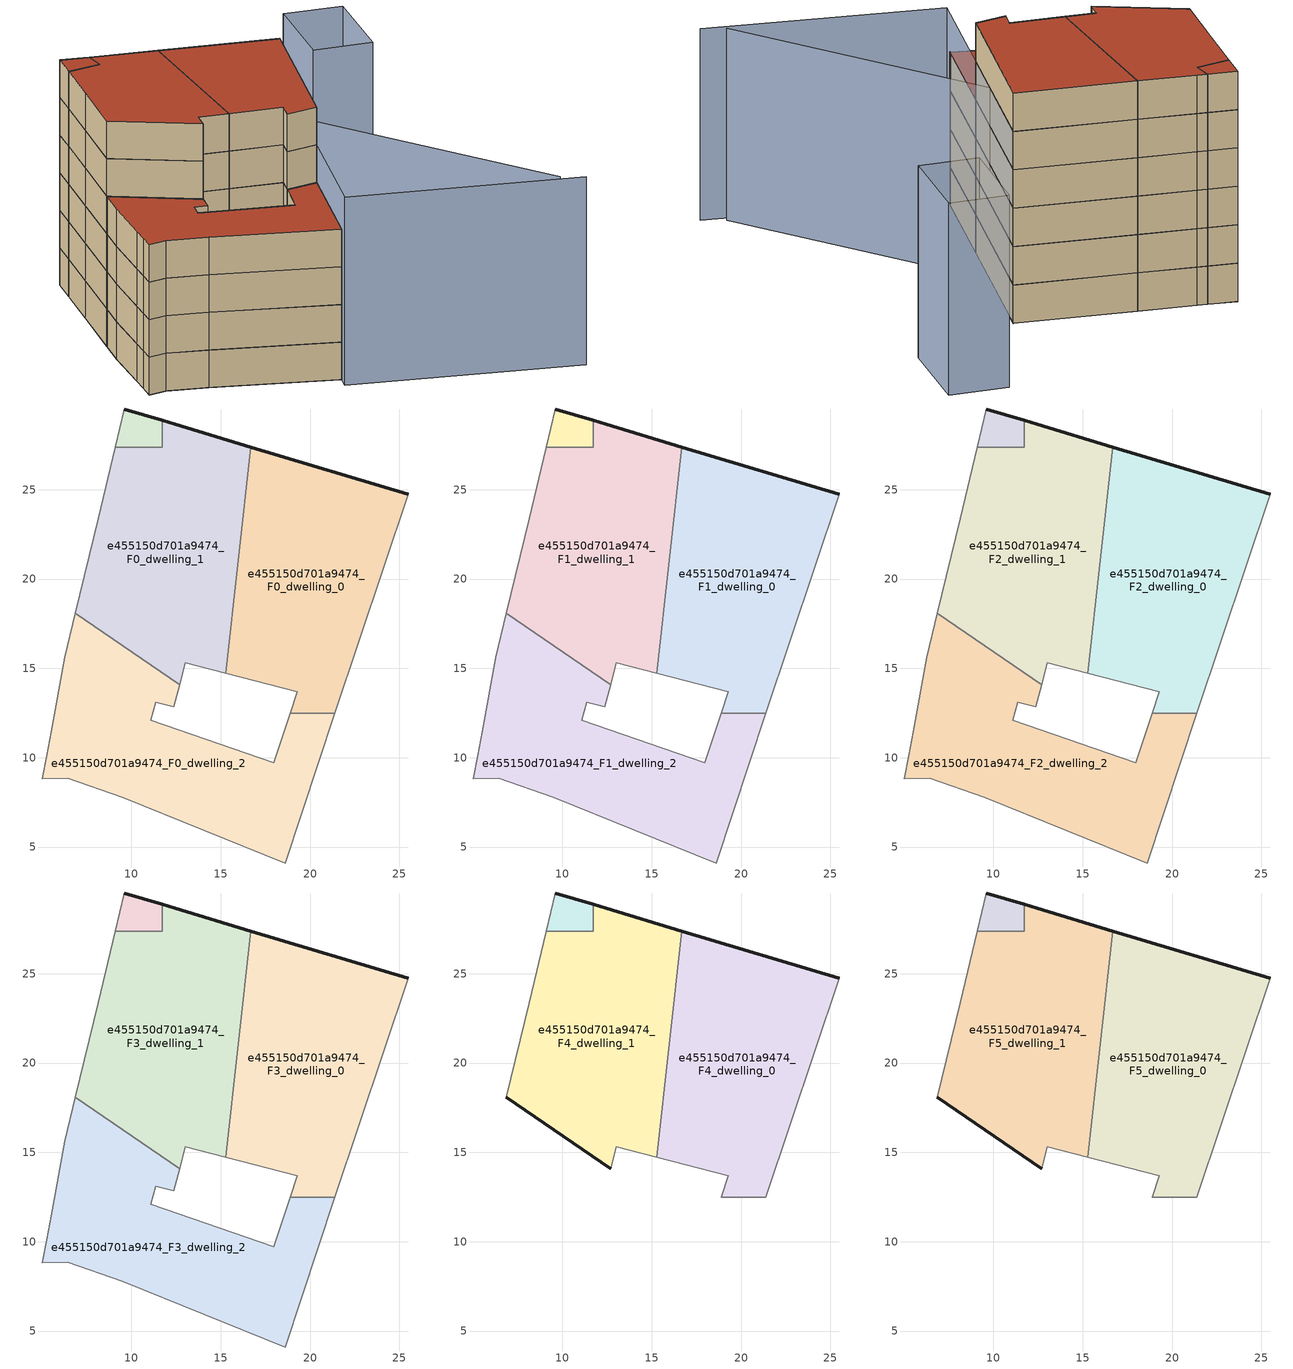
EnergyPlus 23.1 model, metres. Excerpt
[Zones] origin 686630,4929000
e455150d701a9474_F0_dwelling_0
 floor ground (EU_floor_Construction): 21.39,12.48 25.48,24.75 16.69,27.39 15.29,14.73 19.29,13.7 18.89,12.48 z0
 wall outside (EU_wall_Construction): 16.69,27.39 25.48,24.75 z0:3
 wall adiabatic (EU_wall_Construction): 18.89,12.48 19.29,13.7 15.29,14.73 / 25.48,24.75 21.39,12.48 z0:3
 wall to e455150d701a9474_F0_dwelling_2 (EU_wall_Construction): 21.39,12.48 18.88,12.48 z0:3
 wall to e455150d701a9474_F0_dwelling_1 (EU_wall_Construction): 15.29,14.73 16.69,27.39 z0:3
e455150d701a9474_F0_dwelling_1
 floor ground (EU_floor_Construction): 15.29,14.73 16.69,27.39 12.46,28.66 11.74,28.87 11.74,27.38 9.1,27.38 8.14,23.37 6.87,18.08 12.7,14.08 13.01,15.32 z0
 wall outside (EU_wall_Construction): 11.74,28.87 12.46,28.66 16.69,27.39 z0:3
 wall adiabatic (EU_wall_Construction): 15.29,14.73 13.01,15.32 12.7,14.08 / 6.87,18.08 8.14,23.37 9.1,27.38 z0:3
 wall to e455150d701a9474_F0_dwelling_2 (EU_wall_Construction): 12.7,14.08 6.87,18.08 z0:3
 wall to e455150d701a9474_F0_circulation (EU_wall_Construction): 9.1,27.38 11.74,27.38 11.74,28.87 z0:3
e455150d701a9474_F0_dwelling_2
 floor ground (EU_floor_Construction): 18.6,4.11 21.39,12.48 18.89,12.48 17.96,9.73 11.07,12.11 11.37,13.11 12.38,12.85 12.7,14.08 6.87,18.08 6.28,15.64 5.51,11.46 5.26,10.11 5.02,8.84 6.45,8.85 9.48,7.79 z0
 wall adiabatic (EU_wall_Construction): 12.7,14.08 12.38,12.85 11.37,13.11 11.07,12.11 17.96,9.73 18.89,12.48 / 21.39,12.48 18.6,4.11 9.48,7.79 6.45,8.85 5.02,8.84 5.26,10.11 5.51,11.46 6.28,15.64 6.87,18.08 z0:3
e455150d701a9474_F0_circulation
 floor ground (EU_floor_Construction): 11.74,27.38 11.74,28.87 9.6,29.52 9.1,27.38 z0
 wall outside (EU_wall_Construction): 9.6,29.52 11.74,28.87 z0:3
 wall adiabatic (EU_wall_Construction): 9.1,27.38 9.6,29.52 z0:3
e455150d701a9474_F1_dwelling_0
 floor to e455150d701a9474_F0_dwelling_0 (EU_floor_Construction): 21.39,12.48 25.48,24.75 16.69,27.39 15.28,14.73 19.29,13.7 18.88,12.48 z3
 wall outside (EU_wall_Construction): 16.69,27.39 25.48,24.75 z3:6
 wall adiabatic (EU_wall_Construction): 18.89,12.48 19.29,13.7 15.29,14.73 / 25.48,24.75 21.39,12.48 z3:6
 wall to e455150d701a9474_F1_dwelling_2 (EU_wall_Construction): 21.39,12.48 18.88,12.48 z3:6
 wall to e455150d701a9474_F1_dwelling_1 (EU_wall_Construction): 15.29,14.73 16.69,27.39 z3:6
e455150d701a9474_F1_dwelling_1
 floor to e455150d701a9474_F0_dwelling_1 (EU_floor_Construction): 15.28,14.73 16.69,27.39 12.46,28.66 11.74,28.87 11.74,27.38 9.1,27.38 8.14,23.37 6.87,18.08 12.7,14.08 13.01,15.32 z3
 wall outside (EU_wall_Construction): 11.74,28.87 12.46,28.66 16.69,27.39 z3:6
 wall adiabatic (EU_wall_Construction): 15.29,14.73 13.01,15.32 12.7,14.08 / 6.87,18.08 8.14,23.37 9.1,27.38 z3:6
 wall to e455150d701a9474_F1_dwelling_2 (EU_wall_Construction): 12.7,14.08 6.87,18.08 z3:6
 wall to e455150d701a9474_F1_circulation (EU_wall_Construction): 9.1,27.38 11.74,27.38 11.74,28.87 z3:6
e455150d701a9474_F1_dwelling_2
 floor to e455150d701a9474_F0_dwelling_2 (EU_floor_Construction): 18.6,4.11 21.39,12.48 18.88,12.48 17.96,9.73 11.07,12.11 11.37,13.11 12.38,12.85 12.7,14.08 6.87,18.08 6.28,15.64 5.51,11.46 5.26,10.11 5.02,8.84 6.45,8.85 9.48,7.79 z3
 wall adiabatic (EU_wall_Construction): 12.7,14.08 12.38,12.85 11.37,13.11 11.07,12.11 17.96,9.73 18.89,12.48 / 21.39,12.48 18.6,4.11 9.48,7.79 6.45,8.85 5.02,8.84 5.26,10.11 5.51,11.46 6.28,15.64 6.87,18.08 z3:6
e455150d701a9474_F1_circulation
 floor to e455150d701a9474_F0_circulation (EU_floor_Construction): 11.74,27.38 11.74,28.87 9.6,29.52 9.1,27.38 z3
 wall outside (EU_wall_Construction): 9.6,29.52 11.74,28.87 z3:6
 wall adiabatic (EU_wall_Construction): 9.1,27.38 9.6,29.52 z3:6
e455150d701a9474_F2_dwelling_0
 floor to e455150d701a9474_F1_dwelling_0 (EU_floor_Construction): 21.39,12.48 25.48,24.75 16.69,27.39 15.28,14.73 19.29,13.7 18.88,12.48 z6
 wall outside (EU_wall_Construction): 16.69,27.39 25.48,24.75 z6:9
 wall adiabatic (EU_wall_Construction): 18.89,12.48 19.29,13.7 15.29,14.73 / 25.48,24.75 21.39,12.48 z6:9
 wall to e455150d701a9474_F2_dwelling_2 (EU_wall_Construction): 21.39,12.48 18.88,12.48 z6:9
 wall to e455150d701a9474_F2_dwelling_1 (EU_wall_Construction): 15.29,14.73 16.69,27.39 z6:9
e455150d701a9474_F2_dwelling_1
 floor to e455150d701a9474_F1_dwelling_1 (EU_floor_Construction): 15.28,14.73 16.69,27.39 12.46,28.66 11.74,28.87 11.74,27.38 9.1,27.38 8.14,23.37 6.87,18.08 12.7,14.08 13.01,15.32 z6
 wall outside (EU_wall_Construction): 11.74,28.87 12.46,28.66 16.69,27.39 z6:9
 wall adiabatic (EU_wall_Construction): 15.29,14.73 13.01,15.32 12.7,14.08 / 6.87,18.08 8.14,23.37 9.1,27.38 z6:9
 wall to e455150d701a9474_F2_dwelling_2 (EU_wall_Construction): 12.7,14.08 6.87,18.08 z6:9
 wall to e455150d701a9474_F2_circulation (EU_wall_Construction): 9.1,27.38 11.74,27.38 11.74,28.87 z6:9
e455150d701a9474_F2_dwelling_2
 floor to e455150d701a9474_F1_dwelling_2 (EU_floor_Construction): 18.6,4.11 21.39,12.48 18.88,12.48 17.96,9.73 11.07,12.11 11.37,13.11 12.38,12.85 12.7,14.08 6.87,18.08 6.28,15.64 5.51,11.46 5.26,10.11 5.02,8.84 6.45,8.85 9.48,7.79 z6
 wall adiabatic (EU_wall_Construction): 12.7,14.08 12.38,12.85 11.37,13.11 11.07,12.11 17.96,9.73 18.89,12.48 / 21.39,12.48 18.6,4.11 9.48,7.79 6.45,8.85 5.02,8.84 5.26,10.11 5.51,11.46 6.28,15.64 6.87,18.08 z6:9
e455150d701a9474_F2_circulation
 floor to e455150d701a9474_F1_circulation (EU_floor_Construction): 11.74,27.38 11.74,28.87 9.6,29.52 9.1,27.38 z6
 wall outside (EU_wall_Construction): 9.6,29.52 11.74,28.87 z6:9
 wall adiabatic (EU_wall_Construction): 9.1,27.38 9.6,29.52 z6:9
e455150d701a9474_F3_dwelling_0
 floor to e455150d701a9474_F2_dwelling_0 (EU_floor_Construction): 21.39,12.48 25.48,24.75 16.69,27.39 15.28,14.73 19.29,13.7 18.88,12.48 z9
 wall outside (EU_wall_Construction): 16.69,27.39 25.48,24.75 z9:12
 wall adiabatic (EU_wall_Construction): 18.89,12.48 19.29,13.7 15.29,14.73 / 25.48,24.75 21.39,12.48 z9:12
 wall to e455150d701a9474_F3_dwelling_2 (EU_wall_Construction): 21.39,12.48 18.88,12.48 z9:12
 wall to e455150d701a9474_F3_dwelling_1 (EU_wall_Construction): 15.29,14.73 16.69,27.39 z9:12
e455150d701a9474_F3_dwelling_1
 floor to e455150d701a9474_F2_dwelling_1 (EU_floor_Construction): 15.28,14.73 16.69,27.39 12.46,28.66 11.74,28.87 11.74,27.38 9.1,27.38 8.14,23.37 6.87,18.08 12.7,14.08 13.01,15.32 z9
 wall outside (EU_wall_Construction): 11.74,28.87 12.46,28.66 16.69,27.39 z9:12
 wall adiabatic (EU_wall_Construction): 15.29,14.73 13.01,15.32 12.7,14.08 / 6.87,18.08 8.14,23.37 9.1,27.38 z9:12
 wall to e455150d701a9474_F3_dwelling_2 (EU_wall_Construction): 12.7,14.08 6.87,18.08 z9:12
 wall to e455150d701a9474_F3_circulation (EU_wall_Construction): 9.1,27.38 11.74,27.38 11.74,28.87 z9:12
e455150d701a9474_F3_dwelling_2
 floor to e455150d701a9474_F2_dwelling_2 (EU_floor_Construction): 18.6,4.11 21.39,12.48 18.88,12.48 17.96,9.73 11.07,12.11 11.37,13.11 12.38,12.85 12.7,14.08 6.87,18.08 6.28,15.64 5.51,11.46 5.26,10.11 5.02,8.84 6.45,8.85 9.48,7.79 z9
 wall adiabatic (EU_wall_Construction): 12.7,14.08 12.38,12.85 11.37,13.11 11.07,12.11 17.96,9.73 18.89,12.48 / 21.39,12.48 18.6,4.11 9.48,7.79 6.45,8.85 5.02,8.84 5.26,10.11 5.51,11.46 6.28,15.64 6.87,18.08 z9:12
 roof outside (EU_roof_Construction): 21.39,12.48 18.6,4.11 9.48,7.79 6.45,8.85 5.02,8.84 5.26,10.11 5.51,11.46 6.28,15.64 6.87,18.08 12.7,14.08 12.38,12.85 11.37,13.11 11.07,12.11 17.96,9.73 18.89,12.48 z12
e455150d701a9474_F3_circulation
 floor to e455150d701a9474_F2_circulation (EU_floor_Construction): 11.74,27.38 11.74,28.87 9.6,29.52 9.1,27.38 z9
 wall outside (EU_wall_Construction): 9.6,29.52 11.74,28.87 z9:12
 wall adiabatic (EU_wall_Construction): 9.1,27.38 9.6,29.52 z9:12
e455150d701a9474_F4_dwelling_0
 floor to e455150d701a9474_F3_dwelling_0 (EU_floor_Construction): 21.39,12.48 25.48,24.75 16.69,27.39 15.28,14.73 19.29,13.7 18.88,12.48 z12
 wall outside (EU_wall_Construction): 16.69,27.39 25.48,24.75 z12:15
 wall adiabatic (EU_wall_Construction): 25.48,24.75 21.39,12.48 18.89,12.48 19.29,13.7 15.29,14.73 z12:15
 wall to e455150d701a9474_F4_dwelling_1 (EU_wall_Construction): 15.29,14.73 16.69,27.39 z12:15
e455150d701a9474_F4_dwelling_1
 floor to e455150d701a9474_F3_dwelling_1 (EU_floor_Construction): 15.28,14.73 16.69,27.39 12.46,28.66 11.74,28.87 11.74,27.38 9.1,27.38 8.14,23.37 6.87,18.08 12.7,14.08 13.01,15.32 z12
 wall outside (EU_wall_Construction): 12.7,14.08 6.87,18.08 / 11.74,28.87 12.46,28.66 16.69,27.39 z12:15
 wall adiabatic (EU_wall_Construction): 15.29,14.73 13.01,15.32 12.7,14.08 / 6.87,18.08 8.14,23.37 9.1,27.38 z12:15
 wall to e455150d701a9474_F4_circulation (EU_wall_Construction): 9.1,27.38 11.74,27.38 11.74,28.87 z12:15
e455150d701a9474_F4_circulation
 floor to e455150d701a9474_F3_circulation (EU_floor_Construction): 11.74,27.38 11.74,28.87 9.6,29.52 9.1,27.38 z12
 wall outside (EU_wall_Construction): 9.6,29.52 11.74,28.87 z12:15
 wall adiabatic (EU_wall_Construction): 9.1,27.38 9.6,29.52 z12:15
e455150d701a9474_F5_dwelling_0
 floor to e455150d701a9474_F4_dwelling_0 (EU_floor_Construction): 21.39,12.48 25.48,24.75 16.69,27.39 15.28,14.73 19.29,13.7 18.88,12.48 z15
 wall outside (EU_wall_Construction): 16.69,27.39 25.48,24.75 z15:18
 wall adiabatic (EU_wall_Construction): 25.48,24.75 21.39,12.48 18.89,12.48 19.29,13.7 15.29,14.73 z15:18
 wall to e455150d701a9474_F5_dwelling_1 (EU_wall_Construction): 15.29,14.73 16.69,27.39 z15:18
 roof outside (EU_roof_Construction): 25.48,24.75 21.39,12.48 18.89,12.48 19.29,13.7 15.29,14.73 16.69,27.39 z18
e455150d701a9474_F5_dwelling_1
 floor to e455150d701a9474_F4_dwelling_1 (EU_floor_Construction): 15.28,14.73 16.69,27.39 12.46,28.66 11.74,28.87 11.74,27.38 9.1,27.38 8.14,23.37 6.87,18.08 12.7,14.08 13.01,15.32 z15
 wall outside (EU_wall_Construction): 12.7,14.08 6.87,18.08 / 11.74,28.87 12.46,28.66 16.69,27.39 z15:18
 wall adiabatic (EU_wall_Construction): 15.29,14.73 13.01,15.32 12.7,14.08 / 6.87,18.08 8.14,23.37 9.1,27.38 z15:18
 wall to e455150d701a9474_F5_circulation (EU_wall_Construction): 9.1,27.38 11.74,27.38 11.74,28.87 z15:18
 roof outside (EU_roof_Construction): 16.69,27.39 15.29,14.73 13.01,15.32 12.7,14.08 6.87,18.08 8.14,23.37 9.1,27.38 11.74,27.38 11.74,28.87 12.46,28.66 z18
e455150d701a9474_F5_circulation
 floor to e455150d701a9474_F4_circulation (EU_floor_Construction): 11.74,27.38 11.74,28.87 9.6,29.52 9.1,27.38 z15
 wall outside (EU_wall_Construction): 9.6,29.52 11.74,28.87 z15:18
 wall adiabatic (EU_wall_Construction): 9.1,27.38 9.6,29.52 z15:18
 roof outside (EU_roof_Construction): 11.74,28.87 11.74,27.38 9.1,27.38 9.6,29.52 z18
shading: 20.87,20.77 33.77,-1.65 / 35.43,-2.62 18.27,3.1 / 18.27,3.1 25.51,24.82 / 36,33.49 34.47,26.61 / 34.47,26.61 30,27.6 / 30,27.6 31.53,34.48 / 31.53,34.48 36,33.49 z0:15
[Building]
EU S2 Campaign: North Axis=0; Terrain=City; Solar Distribution=FullExterior
[Site:Location]
Bologna: Latitude=44.5; Longitude=11.25; Time Zone=1; Elevation=37
[SizingPeriod:WeatherFileDays]
AnnualSizingPeriod: Begin Month=1; Begin Day of Month=1; End Month=12; End Day of Month=31; Day of Week for Start Day=Monday; Use Weather File Daylight Saving Period=No; Use Weather File Rain and Snow Indicators=No
[MATERIAL]
EU_InternalMass_Material: Roughness=MediumRough; Thickness=0.1; Conductivity=1; Density=1800; Specific Heat=900; Thermal Absorptance=0.9; Solar Absorptance=0.7; Visible Absorptance=0.7
[MATERIAL:NOMASS] Roughness=MediumRough; Thermal Absorptance=0.9; Solar Absorptance=0.7; Visible Absorptance=0.7
Name | Thermal Resistance
EU_wall_NoMass | 0.905828
EU_roof_NoMass | 0.37593
EU_floor_NoMass | 0.67114
[CONSTRUCTION]
EU_wall_Construction: EU_wall_NoMass
EU_roof_Construction: EU_roof_NoMass
EU_floor_Construction: EU_floor_NoMass
EU_InternalMass_Construction: EU_InternalMass_Material
[ZONE] Type=1; Multiplier=1; Ceiling Height=autocalculate; Floor Area=autocalculate; Part of Total Floor Area=Yes
Name | Volume
e455150d701a9474_F0_dwelling_0 | 299.298
e455150d701a9474_F1_dwelling_0; e455150d701a9474_F2_dwelling_0; e455150d701a9474_F3_dwelling_0; e455150d701a9474_F4_dwelling_0; e455150d701a9474_F5_dwelling_0 | 299.296
e455150d701a9474_F0_dwelling_1; e455150d701a9474_F1_dwelling_1; e455150d701a9474_F2_dwelling_1; e455150d701a9474_F3_dwelling_1; e455150d701a9474_F4_dwelling_1; e455150d701a9474_F5_dwelling_1 | 300.402
e455150d701a9474_F0_dwelling_2 | 298.079
e455150d701a9474_F1_dwelling_2; e455150d701a9474_F2_dwelling_2; e455150d701a9474_F3_dwelling_2 | 298.08
e455150d701a9474_F0_circulation | 13.2283
e455150d701a9474_F1_circulation; e455150d701a9474_F2_circulation; e455150d701a9474_F3_circulation; e455150d701a9474_F4_circulation; e455150d701a9474_F5_circulation | 13.2305
[INTERNALMASS] Construction=EU_InternalMass_Construction
Name | Zone or ZoneList | Surface Area
e455150d701a9474_F0_dwelling_0_EU_InternalMass | e455150d701a9474_F0_dwelling_0 | 99.7697
e455150d701a9474_F0_dwelling_1_EU_InternalMass | e455150d701a9474_F0_dwelling_1 | 100.131
e455150d701a9474_F0_dwelling_2_EU_InternalMass | e455150d701a9474_F0_dwelling_2 | 99.3602
e455150d701a9474_F1_dwelling_0_EU_InternalMass | e455150d701a9474_F1_dwelling_0 | 99.7697
e455150d701a9474_F1_dwelling_1_EU_InternalMass | e455150d701a9474_F1_dwelling_1 | 100.131
e455150d701a9474_F1_dwelling_2_EU_InternalMass | e455150d701a9474_F1_dwelling_2 | 99.3602
e455150d701a9474_F2_dwelling_0_EU_InternalMass | e455150d701a9474_F2_dwelling_0 | 99.7697
e455150d701a9474_F2_dwelling_1_EU_InternalMass | e455150d701a9474_F2_dwelling_1 | 100.131
e455150d701a9474_F2_dwelling_2_EU_InternalMass | e455150d701a9474_F2_dwelling_2 | 99.3602
e455150d701a9474_F3_dwelling_0_EU_InternalMass | e455150d701a9474_F3_dwelling_0 | 99.7697
e455150d701a9474_F3_dwelling_1_EU_InternalMass | e455150d701a9474_F3_dwelling_1 | 100.131
e455150d701a9474_F3_dwelling_2_EU_InternalMass | e455150d701a9474_F3_dwelling_2 | 99.3602
e455150d701a9474_F4_dwelling_0_EU_InternalMass | e455150d701a9474_F4_dwelling_0 | 138.559
e455150d701a9474_F4_dwelling_1_EU_InternalMass | e455150d701a9474_F4_dwelling_1 | 138.559
e455150d701a9474_F5_dwelling_0_EU_InternalMass | e455150d701a9474_F5_dwelling_0 | 138.559
e455150d701a9474_F5_dwelling_1_EU_InternalMass | e455150d701a9474_F5_dwelling_1 | 138.559
[OTHEREQUIPMENT] Fuel Type=Electricity; Design Level Calculation Method=Watts/Area; Power per Zone Floor Area=1; Fraction Latent=0; Fraction Radiant=0; Fraction Lost=0; Carbon Dioxide Generation Rate=0; EndUse Subcategory=EU_Step8_InternalGains
Name | Zone or ZoneList or Space or SpaceList | Schedule
EU_Step8_InternalGain_e455150d701a9474_F0_dwelling_0_f000 | e455150d701a9474_F0_dwelling_0 | EU_Step8_GainSchedule_e455150d701a9474_F0_dwelling_0_f000
EU_Step8_InternalGain_e455150d701a9474_F0_dwelling_1_f000 | e455150d701a9474_F0_dwelling_1 | EU_Step8_GainSchedule_e455150d701a9474_F0_dwelling_1_f000
EU_Step8_InternalGain_e455150d701a9474_F0_dwelling_2_f000 | e455150d701a9474_F0_dwelling_2 | EU_Step8_GainSchedule_e455150d701a9474_F0_dwelling_2_f000
EU_Step8_InternalGain_e455150d701a9474_F1_dwelling_0_f000 | e455150d701a9474_F1_dwelling_0 | EU_Step8_GainSchedule_e455150d701a9474_F1_dwelling_0_f000
EU_Step8_InternalGain_e455150d701a9474_F1_dwelling_1_f000 | e455150d701a9474_F1_dwelling_1 | EU_Step8_GainSchedule_e455150d701a9474_F1_dwelling_1_f000
EU_Step8_InternalGain_e455150d701a9474_F1_dwelling_2_f000 | e455150d701a9474_F1_dwelling_2 | EU_Step8_GainSchedule_e455150d701a9474_F1_dwelling_2_f000
EU_Step8_InternalGain_e455150d701a9474_F2_dwelling_0_f000 | e455150d701a9474_F2_dwelling_0 | EU_Step8_GainSchedule_e455150d701a9474_F2_dwelling_0_f000
EU_Step8_InternalGain_e455150d701a9474_F2_dwelling_1_f000 | e455150d701a9474_F2_dwelling_1 | EU_Step8_GainSchedule_e455150d701a9474_F2_dwelling_1_f000
EU_Step8_InternalGain_e455150d701a9474_F2_dwelling_2_f000 | e455150d701a9474_F2_dwelling_2 | EU_Step8_GainSchedule_e455150d701a9474_F2_dwelling_2_f000
EU_Step8_InternalGain_e455150d701a9474_F3_dwelling_0_f000 | e455150d701a9474_F3_dwelling_0 | EU_Step8_GainSchedule_e455150d701a9474_F3_dwelling_0_f000
EU_Step8_InternalGain_e455150d701a9474_F3_dwelling_1_f000 | e455150d701a9474_F3_dwelling_1 | EU_Step8_GainSchedule_e455150d701a9474_F3_dwelling_1_f000
EU_Step8_InternalGain_e455150d701a9474_F3_dwelling_2_f000 | e455150d701a9474_F3_dwelling_2 | EU_Step8_GainSchedule_e455150d701a9474_F3_dwelling_2_f000
EU_Step8_InternalGain_e455150d701a9474_F4_dwelling_0_f000 | e455150d701a9474_F4_dwelling_0 | EU_Step8_GainSchedule_e455150d701a9474_F4_dwelling_0_f000
EU_Step8_InternalGain_e455150d701a9474_F4_dwelling_1_f000 | e455150d701a9474_F4_dwelling_1 | EU_Step8_GainSchedule_e455150d701a9474_F4_dwelling_1_f000
EU_Step8_InternalGain_e455150d701a9474_F5_dwelling_0_f000 | e455150d701a9474_F5_dwelling_0 | EU_Step8_GainSchedule_e455150d701a9474_F5_dwelling_0_f000
EU_Step8_InternalGain_e455150d701a9474_F5_dwelling_1_f000 | e455150d701a9474_F5_dwelling_1 | EU_Step8_GainSchedule_e455150d701a9474_F5_dwelling_1_f000
[ZONEINFILTRATION:DESIGNFLOWRATE] Schedule=EU_AlwaysOn; Design Flow Rate Calculation Method=Flow/Area; Flow Rate per Floor Area=0.0005; Constant Term Coefficient=1; Temperature Term Coefficient=0; Velocity Term Coefficient=0; Velocity Squared Term Coefficient=0
Name | Zone or ZoneList or Space or SpaceList
EU_Circulation_Infiltration_e455150d701a9474_F0_circulation | e455150d701a9474_F0_circulation
EU_Circulation_Infiltration_e455150d701a9474_F1_circulation | e455150d701a9474_F1_circulation
EU_Circulation_Infiltration_e455150d701a9474_F2_circulation | e455150d701a9474_F2_circulation
EU_Circulation_Infiltration_e455150d701a9474_F3_circulation | e455150d701a9474_F3_circulation
EU_Circulation_Infiltration_e455150d701a9474_F4_circulation | e455150d701a9474_F4_circulation
EU_Circulation_Infiltration_e455150d701a9474_F5_circulation | e455150d701a9474_F5_circulation
[ZONEVENTILATION:DESIGNFLOWRATE] Schedule=EU_AlwaysOn; Design Flow Rate Calculation Method=AirChanges/Hour; Air Changes per Hour=0.73129; Ventilation Type=Natural; Fan Pressure Rise=0; Fan Total Efficiency=1; Constant Term Coefficient=1; Temperature Term Coefficient=0; Velocity Term Coefficient=0; Velocity Squared Term Coefficient=0; Minimum Indoor Temperature=-100; Maximum Indoor Temperature=100; Delta Temperature=-100; Minimum Outdoor Temperature=-100; Maximum Outdoor Temperature=100; Maximum Wind Speed=40
Name | Zone or ZoneList or Space or SpaceList
EU_ConstantAir_e455150d701a9474_F0_dwelling_0 | e455150d701a9474_F0_dwelling_0
EU_ConstantAir_e455150d701a9474_F0_dwelling_1 | e455150d701a9474_F0_dwelling_1
EU_ConstantAir_e455150d701a9474_F0_dwelling_2 | e455150d701a9474_F0_dwelling_2
EU_ConstantAir_e455150d701a9474_F1_dwelling_0 | e455150d701a9474_F1_dwelling_0
EU_ConstantAir_e455150d701a9474_F1_dwelling_1 | e455150d701a9474_F1_dwelling_1
EU_ConstantAir_e455150d701a9474_F1_dwelling_2 | e455150d701a9474_F1_dwelling_2
EU_ConstantAir_e455150d701a9474_F2_dwelling_0 | e455150d701a9474_F2_dwelling_0
EU_ConstantAir_e455150d701a9474_F2_dwelling_1 | e455150d701a9474_F2_dwelling_1
EU_ConstantAir_e455150d701a9474_F2_dwelling_2 | e455150d701a9474_F2_dwelling_2
EU_ConstantAir_e455150d701a9474_F3_dwelling_0 | e455150d701a9474_F3_dwelling_0
EU_ConstantAir_e455150d701a9474_F3_dwelling_1 | e455150d701a9474_F3_dwelling_1
EU_ConstantAir_e455150d701a9474_F3_dwelling_2 | e455150d701a9474_F3_dwelling_2
EU_ConstantAir_e455150d701a9474_F4_dwelling_0 | e455150d701a9474_F4_dwelling_0
EU_ConstantAir_e455150d701a9474_F4_dwelling_1 | e455150d701a9474_F4_dwelling_1
EU_ConstantAir_e455150d701a9474_F5_dwelling_0 | e455150d701a9474_F5_dwelling_0
EU_ConstantAir_e455150d701a9474_F5_dwelling_1 | e455150d701a9474_F5_dwelling_1
[HVACTEMPLATE:THERMOSTAT] Constant Heating Setpoint=20; Constant Cooling Setpoint=50
EU_HeatOnly_e455150d701a9474_F0_dwelling_0; EU_HeatOnly_e455150d701a9474_F0_dwelling_1; EU_HeatOnly_e455150d701a9474_F0_dwelling_2; EU_HeatOnly_e455150d701a9474_F1_dwelling_0; EU_HeatOnly_e455150d701a9474_F1_dwelling_1; EU_HeatOnly_e455150d701a9474_F1_dwelling_2; EU_HeatOnly_e455150d701a9474_F2_dwelling_0; EU_HeatOnly_e455150d701a9474_F2_dwelling_1; EU_HeatOnly_e455150d701a9474_F2_dwelling_2; EU_HeatOnly_e455150d701a9474_F3_dwelling_0; EU_HeatOnly_e455150d701a9474_F3_dwelling_1; EU_HeatOnly_e455150d701a9474_F3_dwelling_2; EU_HeatOnly_e455150d701a9474_F4_dwelling_0; EU_HeatOnly_e455150d701a9474_F4_dwelling_1; EU_HeatOnly_e455150d701a9474_F5_dwelling_0; EU_HeatOnly_e455150d701a9474_F5_dwelling_1
[HVACTEMPLATE:ZONE:IDEALLOADSAIRSYSTEM] System Availability Schedule=EU_AlwaysOn; Maximum Heating Supply Air Temperature=50; Minimum Cooling Supply Air Temperature=13; Maximum Heating Supply Air Humidity Ratio=0.0156; Minimum Cooling Supply Air Humidity Ratio=0.0077; Heating Limit=NoLimit; Cooling Limit=NoLimit; Heating Availability Schedule=EU_AlwaysOn; Cooling Availability Schedule=EU_CoolingOff; Dehumidification Control Type=ConstantSensibleHeatRatio; Cooling Sensible Heat Ratio=0.7; Dehumidification Setpoint=60; Humidification Control Type=None; Humidification Setpoint=30; Outdoor Air Method=None; Outdoor Air Flow Rate per Person=0.00944; Outdoor Air Flow Rate per Zone Floor Area=0; Outdoor Air Flow Rate per Zone=0; Demand Controlled Ventilation Type=None; Outdoor Air Economizer Type=NoEconomizer; Heat Recovery Type=None; Sensible Heat Recovery Effectiveness=0.7; Latent Heat Recovery Effectiveness=0.65
Name | Template Thermostat
e455150d701a9474_F0_dwelling_0 | EU_HeatOnly_e455150d701a9474_F0_dwelling_0
e455150d701a9474_F0_dwelling_1 | EU_HeatOnly_e455150d701a9474_F0_dwelling_1
e455150d701a9474_F0_dwelling_2 | EU_HeatOnly_e455150d701a9474_F0_dwelling_2
e455150d701a9474_F1_dwelling_0 | EU_HeatOnly_e455150d701a9474_F1_dwelling_0
e455150d701a9474_F1_dwelling_1 | EU_HeatOnly_e455150d701a9474_F1_dwelling_1
e455150d701a9474_F1_dwelling_2 | EU_HeatOnly_e455150d701a9474_F1_dwelling_2
e455150d701a9474_F2_dwelling_0 | EU_HeatOnly_e455150d701a9474_F2_dwelling_0
e455150d701a9474_F2_dwelling_1 | EU_HeatOnly_e455150d701a9474_F2_dwelling_1
e455150d701a9474_F2_dwelling_2 | EU_HeatOnly_e455150d701a9474_F2_dwelling_2
e455150d701a9474_F3_dwelling_0 | EU_HeatOnly_e455150d701a9474_F3_dwelling_0
e455150d701a9474_F3_dwelling_1 | EU_HeatOnly_e455150d701a9474_F3_dwelling_1
e455150d701a9474_F3_dwelling_2 | EU_HeatOnly_e455150d701a9474_F3_dwelling_2
e455150d701a9474_F4_dwelling_0 | EU_HeatOnly_e455150d701a9474_F4_dwelling_0
e455150d701a9474_F4_dwelling_1 | EU_HeatOnly_e455150d701a9474_F4_dwelling_1
e455150d701a9474_F5_dwelling_0 | EU_HeatOnly_e455150d701a9474_F5_dwelling_0
e455150d701a9474_F5_dwelling_1 | EU_HeatOnly_e455150d701a9474_F5_dwelling_1
[SIZING:ZONE] Zone Cooling Design Supply Air Temperature Input Method=SupplyAirTemperature; Zone Cooling Design Supply Air Temperature=13; Zone Heating Design Supply Air Temperature Input Method=SupplyAirTemperature; Zone Heating Design Supply Air Temperature=50; Zone Cooling Design Supply Air Humidity Ratio=0.008; Zone Heating Design Supply Air Humidity Ratio=0.008; Cooling Design Air Flow Method=DesignDay; Cooling Design Air Flow Rate=0; Cooling Minimum Air Flow per Zone Floor Area=0.000762; Cooling Minimum Air Flow=0; Cooling Minimum Air Flow Fraction=0.2; Heating Design Air Flow Method=DesignDay; Heating Design Air Flow Rate=0; Heating Maximum Air Flow per Zone Floor Area=0.002032; Heating Maximum Air Flow=0.141576; Heating Maximum Air Flow Fraction=0.3; Account for Dedicated Outdoor Air System=No; Dedicated Outdoor Air System Control Strategy=NeutralSupplyAir; Dedicated Outdoor Air Low Setpoint Temperature for Design=autosize; Dedicated Outdoor Air High Setpoint Temperature for Design=autosize; Zone Load Sizing Method=Sensible Load Only No Latent Load; Zone Latent Cooling Design Supply Air Humidity Ratio Input Method=HumidityRatioDifference; Zone Cooling Design Supply Air Humidity Ratio Difference=0.005; Zone Latent Heating Design Supply Air Humidity Ratio Input Method=HumidityRatioDifference; Zone Humidification Design Supply Air Humidity Ratio Difference=0.005
e455150d701a9474_F0_dwelling_0; e455150d701a9474_F0_dwelling_1; e455150d701a9474_F0_dwelling_2; e455150d701a9474_F1_dwelling_0; e455150d701a9474_F1_dwelling_1; e455150d701a9474_F1_dwelling_2; e455150d701a9474_F2_dwelling_0; e455150d701a9474_F2_dwelling_1; e455150d701a9474_F2_dwelling_2; e455150d701a9474_F3_dwelling_0; e455150d701a9474_F3_dwelling_1; e455150d701a9474_F3_dwelling_2; e455150d701a9474_F4_dwelling_0; e455150d701a9474_F4_dwelling_1; e455150d701a9474_F5_dwelling_0; e455150d701a9474_F5_dwelling_1
[SCHEDULE:CONSTANT]
Name | Hourly Value
EU_AlwaysOn | 1
EU_CoolingOff | 0
[SCHEDULE:FILE] Column Number=1; Rows to Skip at Top=0; Number of Hours of Data=8760; Column Separator=Comma; Interpolate to Timestep=No; Minutes per Item=60; Adjust Schedule for Daylight Savings=Yes
Name | File
EU_Step8_GainSchedule_e455150d701a9474_F0_dwelling_0_f000 | ../../schedules/e455150d701a9474/e455150d701a9474_F0_dwelling_0_f000_gain.csv
EU_Step8_GainSchedule_e455150d701a9474_F0_dwelling_1_f000 | ../../schedules/e455150d701a9474/e455150d701a9474_F0_dwelling_1_f000_gain.csv
EU_Step8_GainSchedule_e455150d701a9474_F0_dwelling_2_f000 | ../../schedules/e455150d701a9474/e455150d701a9474_F0_dwelling_2_f000_gain.csv
EU_Step8_GainSchedule_e455150d701a9474_F1_dwelling_0_f000 | ../../schedules/e455150d701a9474/e455150d701a9474_F1_dwelling_0_f000_gain.csv
EU_Step8_GainSchedule_e455150d701a9474_F1_dwelling_1_f000 | ../../schedules/e455150d701a9474/e455150d701a9474_F1_dwelling_1_f000_gain.csv
EU_Step8_GainSchedule_e455150d701a9474_F1_dwelling_2_f000 | ../../schedules/e455150d701a9474/e455150d701a9474_F1_dwelling_2_f000_gain.csv
EU_Step8_GainSchedule_e455150d701a9474_F2_dwelling_0_f000 | ../../schedules/e455150d701a9474/e455150d701a9474_F2_dwelling_0_f000_gain.csv
EU_Step8_GainSchedule_e455150d701a9474_F2_dwelling_1_f000 | ../../schedules/e455150d701a9474/e455150d701a9474_F2_dwelling_1_f000_gain.csv
EU_Step8_GainSchedule_e455150d701a9474_F2_dwelling_2_f000 | ../../schedules/e455150d701a9474/e455150d701a9474_F2_dwelling_2_f000_gain.csv
EU_Step8_GainSchedule_e455150d701a9474_F3_dwelling_0_f000 | ../../schedules/e455150d701a9474/e455150d701a9474_F3_dwelling_0_f000_gain.csv
EU_Step8_GainSchedule_e455150d701a9474_F3_dwelling_1_f000 | ../../schedules/e455150d701a9474/e455150d701a9474_F3_dwelling_1_f000_gain.csv
EU_Step8_GainSchedule_e455150d701a9474_F3_dwelling_2_f000 | ../../schedules/e455150d701a9474/e455150d701a9474_F3_dwelling_2_f000_gain.csv
EU_Step8_GainSchedule_e455150d701a9474_F4_dwelling_0_f000 | ../../schedules/e455150d701a9474/e455150d701a9474_F4_dwelling_0_f000_gain.csv
EU_Step8_GainSchedule_e455150d701a9474_F4_dwelling_1_f000 | ../../schedules/e455150d701a9474/e455150d701a9474_F4_dwelling_1_f000_gain.csv
EU_Step8_GainSchedule_e455150d701a9474_F5_dwelling_0_f000 | ../../schedules/e455150d701a9474/e455150d701a9474_F5_dwelling_0_f000_gain.csv
EU_Step8_GainSchedule_e455150d701a9474_F5_dwelling_1_f000 | ../../schedules/e455150d701a9474/e455150d701a9474_F5_dwelling_1_f000_gain.csv
